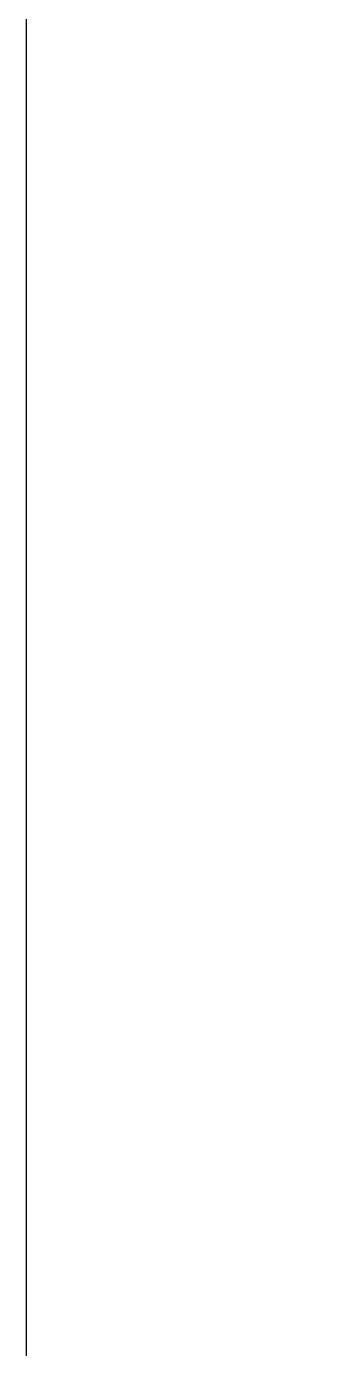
# Model space of a CAD drawing. Extents: x -18489 to 195597, y -1599 to 112111.
# Drawn here: x 6822.5 to 6839.5, y 26408.6 to 26481.3 of the extents above; entities that cross this region are included whole.
import ezdxf
from ezdxf.xclip import XClip

# ---------------------------------------------------------------- set-up
doc = ezdxf.new("R2010")
doc.units = 0
doc.header["$LTSCALE"] = 100
doc.header["$XCLIPFRAME"] = 2
doc.layers.add('188K-SM-07-F10-MECH-CR PIPE-Y2257103$0$X-S-FAB_SL ALL$0$BEAM-S', color=2, linetype='Continuous')

# ---------------------------------------------------------------- blocks, each defined once
blk = doc.blocks.new('*U1953')
at = {"color": 241}
blk.add_lwpolyline([(17.5, 50), (-17.5, 50), (-17.5, 337.5), (17.5, 337.5)], close=True, dxfattribs=at)
blk = doc.blocks.new('188K-SM-07-F10-MECH-CR PIPE-Y2257103$0$X-S-FAB_SL ALL')
at = {"layer": '188K-SM-07-F10-MECH-CR PIPE-Y2257103$0$X-S-FAB_SL ALL$0$BEAM-S'}
blk.add_blockref('*U1953', (2366.479, -73086.477), dxfattribs=at)
blk = doc.blocks.new('188K-SM-07-F10-MECH-CR PIPE-Y2257103')
ref = blk.add_blockref('188K-SM-07-F10-MECH-CR PIPE-Y2257103$0$X-S-FAB_SL ALL', (4473.521, 99334.763))
XClip(ref).set_block_clipping_path([(-7553.4648570136, -75341.9369645483), (24026.2025623869, -67725.7696244382)])

msp = doc.modelspace()

# ---------------------------------------------------------------- block references
msp.add_blockref('188K-SM-07-F10-MECH-CR PIPE-Y2257103', (0, 0))

doc.saveas('drawing.dxf')
